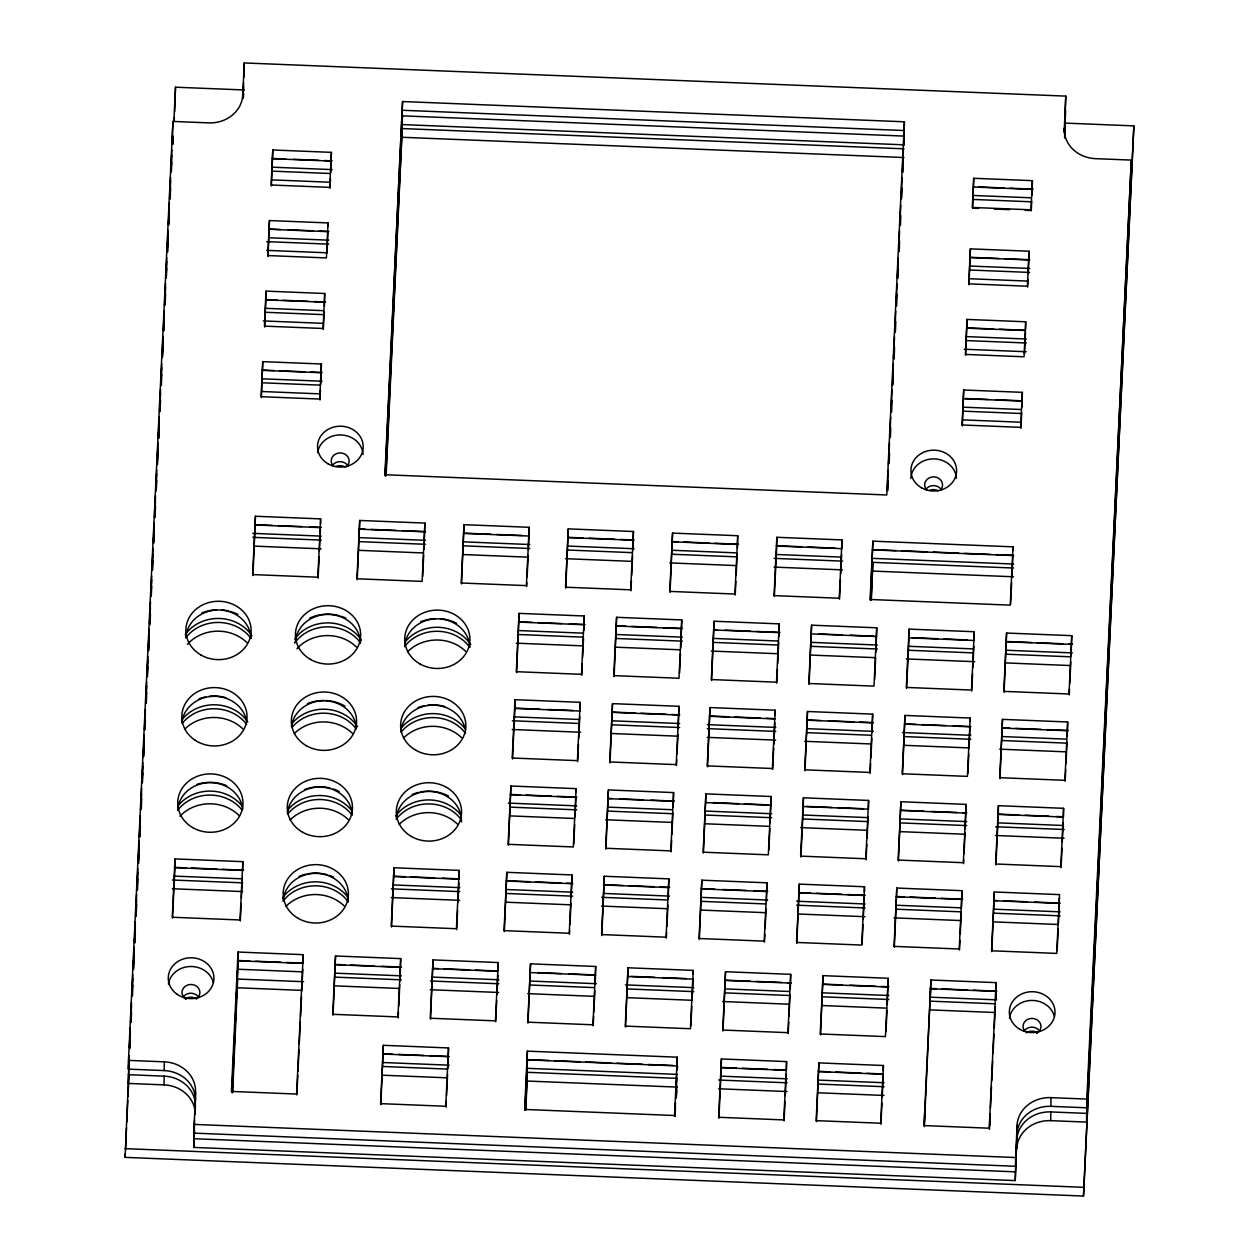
<?xml version="1.0" encoding="UTF-8"?>
<svg xmlns="http://www.w3.org/2000/svg" width="1259" height="1259" viewBox="0 0 1259 1259"><rect width="100%" height="100%" fill="white"/><g stroke="black" fill="none" stroke-linecap="round" stroke-linejoin="round"><path stroke-width="1.5" d="M1065.13 123.099L1133.871 125.884L1083.495 1196.05L125.129 1157.367L129.016 1065.744M129.032 1058.976L128.182 1083.432L164.032 1084.88A32.624 29.193 0.7 0 1 195.255 1113.444M194.783 1114.246L195.413 1101.043A32.624 29.193 0.7 0 0 164.205 1070.575L128.355 1069.127L128.465 1060.393L172.924 121.431L208.774 122.878A32.624 29.193 0.7 0 0 242.735 95.023L244.262 62.95L1065.775 96.109L1064.516 133.045M172.64 144.47L172.751 135.736L172.389 143.589M172.924 121.431L172.168 143.904M244.23 89.971L175.505 87.201L174.655 111.626M164.032 1084.88L164.142 1076.146L128.292 1074.698M164.205 1070.575L164.315 1061.841L128.465 1060.393M174.922 867.656L175.032 858.921L242.814 861.66L242.704 870.394L174.922 867.656L172.53 918.204M1016.737 1148.507A32.624 29.193 0.7 0 1 1050.714 1120.652L1086.564 1122.099L1086.659 1113.381L1050.824 1111.933A32.624 29.193 0.7 0 0 1016.847 1139.773L1015.226 1180.58L193.713 1147.421L194.531 1123.595M1015.226 1180.58L1016.926 1134.202A32.624 29.193 0.7 0 1 1050.887 1106.346L1086.737 1107.794L1086.832 1099.076L1050.997 1097.628A32.624 29.193 0.7 0 0 1017.02 1125.467L1015.399 1166.275L193.886 1133.116L195.523 1092.308A32.624 29.193 0.7 0 0 164.315 1061.841M195.255 1113.601L195.334 1106.614A32.624 29.193 0.7 0 0 164.142 1076.146M195.413 1101.043L195.523 1092.308M244.262 62.95L243.884 77.334M232.616 1092.765L237.699 979.046L303.576 981.705M238.03 952.04L237.92 960.774L303.104 963.403L303.199 954.668L238.03 952.04L231.436 1091.427L296.605 1094.055L303.199 954.668M232.364 1091.805L238.124 960.507L249.754 960.979M252.949 575.536L255.435 516.253L320.62 518.881L320.557 524.122M261.368 397.639L262.769 361.632L321.375 363.993L320.715 384.42M264.705 327.088L266.105 291.128L324.712 293.504L324.429 306.126M268.057 256.506L269.442 220.561L328.064 222.937L328.017 226.415M271.393 185.939L272.794 149.994L331.4 152.355L330.739 172.751M333.037 1015.258L335.523 955.974L400.708 958.603L399.953 980.95M357.226 579.738L359.728 520.455L424.897 523.083L423.953 549.317M380.847 1104.599L383.35 1045.316L448.519 1047.944L447.858 1068.34M386.135 475.115L402.25 128.56L904.088 148.814M402.298 124.578L402.408 115.844L904.23 136.098L904.135 144.832L402.298 124.578L385.789 476.217M385.175 475.603L402.581 101.538L904.418 121.793L903.553 146.233M391.518 927.033L394.004 867.766L459.189 870.394L459.094 877.381M430.531 1019.192L433.033 959.909L498.202 962.537L498.123 969.524M461.502 583.94L464.004 524.673L529.173 527.301L528.418 549.632M504.324 931.597L506.826 872.314L571.995 874.942L571.256 897.289M508.416 845.277L510.918 786.009L576.087 788.638L576.04 792.131M514.9 708.424L514.994 699.689L580.179 702.317L580.069 711.052L514.9 708.424L512.507 758.957M516.583 672.652L519.086 613.369L584.255 615.997L583.877 630.57M525.853 1110.202L527.348 1072.306L677.248 1078.365M525.459 1109.163L527.395 1051.139L677.295 1057.182L677.012 1069.804M528.025 1023.126L530.527 963.843L595.696 966.471L595.224 982.98M565.779 588.158L568.281 528.874L633.45 531.503L632.884 549.963M601.818 935.531L604.32 876.248L668.844 878.861L668.183 899.256M605.909 849.211L608.412 789.944L673.581 792.572L673.203 807.129M610.001 762.891L612.504 703.624L678.979 706.299L678.223 728.646M614.093 676.587L616.595 617.303L681.764 619.932L680.741 648.102M625.534 1027.061L628.021 967.778L693.205 970.406L693.158 973.899M670.056 592.359L672.558 533.092L737.727 535.72L737.428 548.342M677.358 1069.143L677.389 1065.649L677.216 1069.536M699.327 939.466L701.83 880.183L766.999 882.811L766.432 901.271M703.419 853.146L705.906 793.878L771.09 796.506L770.146 822.725M707.495 766.825L709.997 707.558L775.166 710.186L775.103 715.427M711.587 680.521L714.089 621.238L779.258 623.866L778.975 636.487M721.281 1067.695L721.391 1058.961L786.576 1061.589L786.466 1070.323L721.281 1067.695L718.889 1118.244M723.028 1030.995L725.53 971.712L790.699 974.34L790.322 988.913M776.724 546.028L776.834 537.294L842.003 539.922L841.893 548.656L776.724 546.028L774.332 596.577M796.821 943.4L799.323 884.117L864.492 886.745L864.429 891.986M803.305 806.531L803.415 797.813L868.584 800.441L868.474 809.175L803.305 806.531L800.913 857.08M805.005 770.76L807.491 711.492L872.676 714.121L872.109 732.581M809.081 684.455L811.583 625.172L876.752 627.8L875.918 652.083M816.414 1121.659L818.901 1062.895L883.409 1065.507L883.346 1070.732M820.522 1034.929L823.024 975.646L888.193 978.274L887.265 1004.509M870.394 600.449L872.896 541.165L1013.007 546.831L1012.976 550.325M871.354 600.244L872.833 562.348L1013.605 568.029M894.331 947.335L896.817 888.051L962.002 890.68L961.53 907.188M898.407 861.014L900.909 801.747L966.078 804.375L965.244 828.658M902.498 774.694L905.001 715.427L970.17 718.055L970.122 721.549M908.982 637.841L909.092 629.107L974.261 631.735L974.151 640.469L908.982 637.841L906.59 688.39M924.484 1122.871L924.594 1114.136M930.48 996.31L930.574 987.591M924.295 1126.679L930.936 980.006L996.121 982.634L995.649 998.954L995.759 990.219M962.301 425.935L963.702 389.991L1022.355 392.352L1021.978 406.925M965.653 355.368L967.038 319.424L1025.692 321.785L1025.613 328.772M968.989 284.802L970.39 248.857L1029.044 251.218L1028.288 273.565M972.609 208.396L973.726 178.29L1032.38 180.651L1032.002 195.208M989.653 1125.499L989.763 1116.764M991.809 951.678L994.327 891.986L1059.496 894.614L1056.71 953.409L991.541 950.781L994.327 891.986M998.308 814.4L998.403 805.681L1063.587 808.309L1063.477 817.044L998.308 814.4L995.916 864.949M999.992 778.644L1002.494 719.361L1067.663 721.989L1067.286 736.546M1004.084 692.324L1006.586 633.041L1071.755 635.669L1071.094 656.065M1016.926 1134.202L1017.02 1125.467M1050.714 1120.652L1050.824 1111.933M1050.887 1106.346L1050.997 1097.628M1064.201 131.676L1065.775 96.109M1065.602 110.414L1064.595 138.002M1058.457 922.941L1059.448 898.108M1083.495 1196.05L1133.871 125.884M1131.023 183.137L1131.133 174.403M1064.248 128.182A32.624 29.193 0.7 0 0 1095.456 158.65L1131.306 160.098L1086.659 1113.381M128.355 1069.127L129.016 1055.372M129.378 1047.519L130.306 1027.879M130.59 1021.978L131.518 1002.337M131.896 994.484L132.825 974.828M133.108 968.942L134.131 947.335M134.398 941.433L135.327 921.793M135.61 915.907L136.633 894.299M136.822 890.365L137.845 868.757M138.128 862.871L139.151 841.264M139.34 837.329L140.363 815.722M140.63 809.82L141.653 788.213M141.937 782.327L142.865 762.686M143.148 756.785L144.171 735.177M144.455 729.291L145.383 709.651M145.666 703.75L146.689 682.142M146.957 676.256L147.885 656.6M148.169 650.714L149.191 629.107M149.475 623.205L150.498 601.597M150.781 595.712L151.71 576.071M151.977 570.17L153 548.562M153.283 542.676L154.212 523.036M154.495 517.134L155.518 495.527M155.801 489.641L156.73 469.985M157.013 464.099L158.036 442.491M158.304 436.605L159.248 416.949M159.515 411.063L160.538 389.456M160.727 385.522L161.75 363.914M162.128 356.061L163.056 336.421M163.34 330.519L164.268 310.879M164.536 304.993L165.559 283.369M165.842 277.484L166.77 257.843M167.054 251.942L168.076 230.334M168.36 224.448L169.383 202.841M169.572 198.906L170.595 177.299M170.862 171.413L171.885 149.805M129.598 1047.205L130.338 1031.483M130.794 1021.663L131.55 1005.941M132.006 996.121L132.84 978.448M133.312 968.627L134.052 952.906M134.524 943.085L135.358 925.412M135.83 915.592L136.57 899.87M137.026 890.05L137.876 872.361M138.333 862.541L139.072 846.835M139.544 837.015L140.379 819.326M140.851 809.506L141.59 793.799M142.157 782.012L142.897 766.29M143.353 756.47L144.203 738.797M144.659 728.977L145.399 713.255M145.871 703.435L146.705 685.746M147.177 675.926L147.917 660.22M148.389 650.399L149.223 632.71M149.679 622.89L150.435 607.184M150.986 595.397L151.725 579.675M152.197 569.855L152.937 554.149M153.504 542.361L154.243 526.64M154.7 516.819L155.455 501.098M155.911 491.278L156.761 473.604M157.218 463.784L157.957 448.062M158.429 438.242L159.263 420.569M159.736 410.749L160.57 393.06M160.932 385.207L161.781 367.534M162.238 357.698L163.072 340.024M163.544 330.204L164.284 314.482M164.756 304.662L165.59 286.989M166.062 277.169L166.802 261.447M167.258 251.627L168.108 233.954M168.564 224.133L169.304 208.412M169.776 198.592L170.61 180.918M171.082 171.082L171.822 155.376M129.976 1048.574L130.322 1038.25M131.062 1022.528L131.534 1012.708M132.478 995.601L132.84 985.215M133.58 969.493L134.036 959.673M134.996 942.629L135.343 932.179M136.082 916.458L136.649 904.67M137.499 889.657L137.861 879.128M138.6 863.422L139.167 851.635M140.001 836.684L140.363 826.093M141.307 809.222L141.669 798.599M142.409 782.878L142.881 773.057M143.809 756.25L144.187 745.564M144.927 729.842L145.399 720.022M146.327 703.262L146.689 692.513M147.445 676.807L147.901 666.987M148.83 650.289L149.207 639.478M150.041 624.794L150.419 613.951M151.253 596.262L151.71 586.442M152.638 569.855L152.921 560.916M153.755 543.227L154.227 533.407M154.967 517.685L155.534 505.913M156.273 490.192L156.745 480.371M157.485 464.65L158.036 452.862M158.87 438.4L159.248 427.336M160.003 411.614L160.554 399.827M161.372 385.427L161.766 374.301M162.6 356.612L163.072 346.792M163.812 331.07L164.268 321.25M165.181 304.977L165.574 293.756M166.314 278.034L166.786 268.214M167.699 252.005L168.092 240.721M168.832 224.999L169.304 215.179M170.201 199.032L170.595 187.685M171.35 171.964L171.806 162.143M172.798 144.093L173.081 138.207M173.915 120.549L175.505 87.201M125.129 1157.367L125.318 1153.449M125.507 1149.53L126.514 1127.938M126.797 1122.052L127.82 1100.476M128.009 1096.558L129.032 1074.966M174.183 121.446L174.371 117.512M175.032 858.921L172.263 917.244L240.044 919.983L242.814 861.66M193.886 1133.116L194.516 1119.912M242.908 98.092L243.617 83M194.988 1114.168L195.334 1106.614M243.097 98.013L243.632 86.698M193.713 1147.421L194.516 1130.44M243.443 97.305L243.617 93.528M255.435 516.253L252.681 574.576L317.85 577.204L320.62 518.881M262.769 361.632L261.101 396.695L319.723 399.056L321.375 363.993M266.105 291.128L264.453 326.128L323.059 328.489L324.712 293.504M269.442 220.561L267.789 255.561L326.396 257.922L328.064 222.937M272.794 149.994L271.126 184.994L329.748 187.355L331.4 152.355M231.876 1092.529L238.124 960.507M240.312 920.943L241.13 903.443M241.413 897.604L242.326 878.168M319.975 400L320.447 390.259M323.327 329.449L324.145 311.949M326.947 253.043L327.954 231.656L269.332 229.295M330 188.315L330.472 178.589M318.118 578.164L319.125 556.777M319.408 550.938L320.416 529.551M296.872 1094.937L297.801 1075.296M297.99 1071.378L299.012 1049.786M299.28 1043.9L300.303 1022.292M300.586 1016.406L301.515 996.782M301.798 990.88L302.821 969.288M335.523 955.974L332.769 1014.298L397.938 1016.926L400.708 958.603M359.728 520.455L356.958 578.778L422.127 581.406L424.897 523.083M402.581 101.538L384.908 474.737L886.745 494.976L904.418 121.793M385.38 475.288L402.408 115.844M383.35 1045.316L380.58 1103.639L445.749 1106.268L448.519 1047.944M394.004 867.766L391.25 926.089L456.419 928.717L459.189 870.394M398.206 1017.886L398.474 1012.047M398.757 1006.224L399.764 984.837M422.662 576.528L423.685 555.156M433.033 959.909L430.263 1018.232L495.448 1020.86L498.202 962.537M464.004 524.673L461.235 582.996L526.404 585.624L529.173 527.301M446.016 1107.228L446.3 1101.389M446.567 1095.566L447.574 1074.179M456.687 929.677L457.599 910.226M457.977 902.451L458.89 883.015M495.7 1021.82L496.707 1000.433M496.99 994.594L497.919 975.158M506.826 872.314L504.056 930.637L569.241 933.265L571.995 874.942M510.918 786.009L508.148 844.317L573.317 846.961L576.087 788.638M514.994 699.689L512.24 758.012L577.409 760.641L580.179 702.317M519.086 613.369L516.332 671.692L581.501 674.32L584.255 615.997M526.671 586.568L526.86 582.681M527.128 576.858L528.151 555.471M530.527 963.843L527.773 1022.166L592.942 1024.795L595.696 966.471M527.395 1051.139L524.641 1109.447L674.541 1115.505L677.295 1057.182M524.893 1110.407L527.49 1059.606L548.908 1060.471M525.585 1109.242L527.348 1072.306M568.281 528.874L565.511 587.198L630.68 589.826L633.45 531.503M569.493 934.225L569.682 930.338M569.965 924.499L570.972 903.112M573.774 844.018L574.686 824.582M575.064 816.808L575.977 797.356L510.808 794.728M577.676 761.601L578.495 744.1M578.778 738.262L579.785 716.875M581.768 675.28L582.319 663.619M582.587 657.78L583.515 638.344M593.194 1025.755L593.666 1016.029M593.839 1012.142L594.862 990.754M604.32 876.248L601.566 934.571L666.09 937.184L668.844 878.861M608.412 789.944L605.658 848.251L670.827 850.895L673.581 792.572M612.504 703.624L609.734 761.947L676.209 764.622L678.979 706.299M616.595 617.303L613.825 675.627L678.994 678.255L681.764 619.932M630.948 590.786L631.404 581.06M631.688 575.237L632.6 555.786M628.021 967.778L625.267 1026.101L690.436 1028.729L693.205 970.406M672.558 533.092L669.788 591.4L734.957 594.043L737.727 535.72M666.341 938.128L666.625 932.305M666.892 926.467L667.915 905.079M671.078 851.839L671.645 840.178M671.913 834.339L672.92 812.968M679.53 673.376L680.458 653.94M676.476 765.582L676.76 759.744M677.027 753.921L677.956 734.469M674.793 1116.465L675.438 1102.853M675.721 1097.014L676.728 1075.627M674.997 1116.198L675.469 1106.472M675.926 1096.762L676.744 1079.262M676.177 1097.722L676.744 1086.045M676.319 1097.801L676.681 1090.026M690.892 1025.802L691.805 1006.35M692.088 1000.527L693.095 979.14L627.926 976.512M701.83 880.183L699.06 938.506L764.229 941.134L766.999 882.811M705.906 793.878L703.152 852.186L768.32 854.83L771.09 796.506M709.997 707.558L707.243 765.881L772.412 768.509L775.166 710.186M714.089 621.238L711.319 679.561L776.504 682.189L779.258 623.866M735.225 594.988L735.87 581.39M736.153 575.552L737.16 554.165M721.391 1058.961L718.637 1117.284L783.806 1119.912L786.576 1061.589M725.53 971.712L722.76 1030.035L787.945 1032.663L790.699 974.34M776.834 537.294L774.065 595.617L839.249 598.245L842.003 539.922M764.496 942.094L764.874 934.32M765.142 928.481L766.07 909.045M768.856 849.951L769.878 828.564M772.68 769.469L773.687 748.082M773.876 744.195L774.883 722.808M776.756 683.149L777.401 669.536M777.684 663.713L778.692 642.326M784.074 1120.872L784.986 1101.42M785.27 1095.598L786.277 1074.21M788.197 1033.623L788.748 1021.962M789.031 1016.123L790.038 994.736M799.323 884.117L796.569 942.44L861.738 945.068L864.492 886.745M803.415 797.813L800.645 856.12L865.83 858.764L868.584 800.441M807.491 711.492L804.737 769.816L869.906 772.444L872.676 714.121M811.583 625.172L808.829 683.495L873.998 686.124L876.752 627.8M839.501 599.205L840.43 579.754M840.697 573.931L841.626 554.479M818.901 1062.895L816.162 1120.636L880.686 1123.233L883.409 1065.507M823.024 975.646L820.27 1033.969L885.439 1036.598L888.193 978.274M872.896 541.165L870.126 599.489L1010.253 605.138L1013.007 546.831M871.086 599.284L872.833 562.348M862.085 944.077L863.013 924.641M863.281 918.818L864.304 897.431M866.082 859.708L866.821 844.159M867.105 838.321L868.112 816.949M870.174 773.404L870.63 763.678M870.913 757.839L871.826 738.404M874.627 679.309L875.635 657.922M887.28 489.971L888.209 470.331M888.492 464.429L889.515 442.822M889.798 436.936L890.727 417.296M891.01 411.394L892.033 389.786M892.426 385.553L893.229 364.26M893.512 358.374L894.535 336.767M894.929 332.518L895.747 311.225M896.03 305.339L897.053 283.731M897.321 277.83L898.265 258.189M898.753 251.989L899.556 230.696M899.839 224.81L900.767 205.17M901.051 199.268L902.074 177.661M902.357 171.775L903.38 150.167M887.894 490.569L888.224 480.702M889.2 463.076L889.531 453.209M890.412 437.534L890.742 427.667M891.624 412.008L892.033 400.173M892.914 384.499L893.245 374.631M894.126 358.972L894.551 347.138M895.432 331.479L895.763 321.612M896.644 305.937L897.053 294.102M897.935 278.444L898.265 268.576M899.241 250.95L899.571 241.067M900.453 225.408L900.783 215.541M901.759 197.915L902.089 188.047M902.971 172.373L903.285 162.505M880.938 1124.271L881.945 1103.104M882.213 1097.329L883.22 1076.162M885.974 1031.719L886.981 1010.332M896.817 888.051L894.063 946.375L959.232 949.003L962.002 890.68M900.909 801.747L898.155 860.054L963.324 862.698L966.078 804.375M905.001 715.427L902.231 773.75L967.416 776.378L970.17 718.055M909.092 629.107L906.323 687.43L971.492 690.058L974.261 631.735M930.936 980.006L924.043 1125.577L989.228 1128.206L996.121 982.634M963.702 389.991L962.049 424.975L1020.703 427.352L1022.355 392.352M967.038 319.424L965.385 354.409L1024.039 356.785L1025.692 321.785M970.39 248.857L968.722 283.842L1027.391 286.218L1029.044 251.218M973.726 178.29L972.341 207.452L1030.995 209.812L1032.38 180.651M959.5 949.963L959.956 940.237M960.239 934.414L961.246 913.027M963.591 863.643L963.764 859.755M964.048 853.932L965.055 832.545M967.856 773.451L968.769 753.999M969.052 748.176L970.059 726.789L904.891 724.161M971.759 691.018L972.593 673.518M972.861 667.695L973.884 646.308M998.403 805.681L995.649 863.989L1060.818 866.633L1063.587 808.309M1002.494 719.361L999.74 777.684L1064.909 780.312L1067.663 721.989M1006.586 633.041L1003.816 691.364L1069.001 693.992L1071.755 635.669M1010.599 604.163L1011.622 582.775M1011.89 576.937L1012.913 555.549L872.786 549.9M1020.955 428.312L1021.694 412.747M1024.496 353.842L1025.503 332.47M1027.643 287.162L1028.021 279.388M1031.263 210.772L1031.719 201.047M989.48 1129.307L990.204 1113.822M990.487 1107.983L991.494 1086.564M991.777 1080.726L992.69 1061.258M993.068 1053.468L993.981 1033.985M994.264 1028.147L995.287 1006.728M1057.167 950.388L1058.189 928.827M1061.085 867.577L1061.998 848.141M1062.281 842.302L1063.194 822.867M1065.177 781.272L1065.728 769.595M1065.995 763.772L1067.018 742.385M1069.253 694.952L1069.536 689.114M1069.804 683.291L1070.827 661.904M1086.832 1099.076L1131.306 160.098M402.471 110.273L904.308 130.527M402.14 137.278L903.978 157.532M272.18 158.445L285.73 158.996M293.489 159.295L318.653 160.318M324.46 160.554L332.203 160.869M978.935 186.962L1004.131 187.984M1009.938 188.22L1033.183 189.149M272.684 158.728L331.29 161.089M973.616 187.009L1032.27 189.385M272.07 167.179L332.108 169.603M973.018 195.46L1031.137 197.805M272.023 171.145L330.126 173.49M972.971 199.441L1031.09 201.786M271.913 179.88L330.015 182.225M972.861 208.176L978.668 208.396M994.169 209.025L1009.671 209.655M1025.172 210.284L1030.995 210.521M268.844 229.012L280.458 229.484M288.201 229.799L313.381 230.806M319.188 231.042L328.867 231.436M969.776 257.292L998.843 258.473M1004.651 258.709L1029.846 259.716M970.28 257.591L1028.933 259.952M268.734 237.746L328.756 240.17M969.682 266.027L1029.736 268.45M266.751 241.634L328.709 244.136M969.619 270.008L1029.689 272.432M266.64 250.368L326.663 252.791M969.524 278.743L1027.643 281.087M265.492 299.579L277.122 300.051M282.929 300.287L308.093 301.294M313.916 301.53L325.53 302.003M968.376 327.938L993.571 328.961M999.378 329.197L1024.574 330.204M265.995 299.862L324.617 302.223M966.943 328.158L1025.597 330.519M265.397 308.313L323.484 310.658M966.33 336.594L1026.4 339.017M265.334 312.279L323.437 314.624M966.283 340.575L1026.353 342.999M263.304 320.935L323.327 323.358M964.237 349.231L1026.242 351.733M262.155 370.067L273.77 370.539M279.592 370.775L304.757 371.798M310.564 372.034L322.194 372.491M262.659 370.366L321.265 372.727M965.039 398.505L988.284 399.449M996.042 399.764L1021.222 400.787M963.591 398.725L1022.245 401.086M262.045 378.802L322.084 381.225M962.993 407.161L1021.112 409.505M261.998 382.783L320.101 385.128M962.946 411.142L1021.065 413.487M261.903 391.518L319.991 393.862M962.836 419.877L1020.97 422.221M254.9 524.704L272.495 525.412M278.349 525.648L301.814 526.592M309.635 526.907L321.375 527.379M359.177 528.906L365.031 529.142M370.901 529.378L396.317 530.401M402.188 530.637L425.652 531.597M465.405 533.202L490.821 534.225M496.691 534.461L522.107 535.484M567.73 537.325L583.373 537.955M589.228 538.191L614.644 539.214M620.514 539.45L634.206 540.001M672.007 541.527L677.861 541.763M683.731 542L709.147 543.038M715.018 543.274L738.482 544.218M776.284 545.745L801.7 546.768M807.57 547.004L834.937 548.106M872.361 549.616L895.936 550.576M901.822 550.812L927.348 551.835M933.234 552.072L958.76 553.11M964.646 553.346L990.172 554.369M996.074 554.605L1013.747 555.329M255.341 524.987L320.51 527.615M359.618 529.189L424.787 531.817M463.894 533.407L529.063 536.035M568.171 537.609L633.34 540.237M672.448 541.811L737.617 544.455M252.823 533.36L321.265 536.114M359.067 537.64L425.542 540.316M463.343 541.842L529.819 544.533M567.62 546.06L634.095 548.735M671.897 550.262L736.421 552.874M776.173 554.479L840.697 557.076M872.267 558.351L1013.637 564.048M252.776 537.325L321.218 540.095M359.02 541.622L425.495 544.297M463.296 545.824L529.771 548.499M567.573 550.026L632.097 552.638M671.85 554.243L736.373 556.84M774.175 558.366L842.601 561.136M254.633 546.138L321.108 548.814M358.909 550.34L423.433 552.953M463.186 554.558L527.71 557.155M565.511 558.681L631.987 561.372M669.788 562.899L736.263 565.574M774.065 567.101L842.491 569.855M872.739 571.082L1013.511 576.764M518.535 621.82L532.227 622.371M538.097 622.607L561.545 623.551M569.367 623.866L585.01 624.495M616.044 625.754L625.817 626.148M631.672 626.384L657.104 627.407M662.958 627.643L682.52 628.43M713.538 629.689L717.441 629.846M725.263 630.161L750.679 631.184M756.549 631.42L780.013 632.364M818.854 633.938L842.318 634.882M850.14 635.197L873.604 636.141M912.445 637.715L937.861 638.738M943.731 638.974L967.195 639.918M1006.035 641.492L1031.451 642.515M1037.322 642.751L1062.738 643.774M1068.608 644.026L1072.511 644.183M518.976 622.103L584.16 624.732M616.485 626.038L681.654 628.666M713.979 629.972L779.148 632.6M811.473 633.907L876.657 636.535M1006.476 641.775L1071.645 644.403M518.425 630.554L582.948 633.151M615.934 634.489L682.409 637.164M713.428 638.423L777.952 641.02M810.922 642.358L877.413 645.033M908.431 646.292L972.955 648.889M1005.925 650.226L1072.4 652.902M518.378 634.52L582.901 637.133M615.887 638.455L682.362 641.146M713.381 642.389L777.905 645.001M810.875 646.323L877.35 649.014M908.384 650.258L972.908 652.87M1005.878 654.192L1070.402 656.805M516.316 643.176L582.791 645.867M615.777 647.189L680.301 649.801M711.319 651.045L777.794 653.736M810.78 655.058L875.288 657.67M906.323 658.913L974.749 661.683M1005.768 662.926L1070.292 665.539M516.41 708.219L539.875 709.163M547.696 709.478L573.113 710.501M611.905 712.075L635.181 713.003M640.988 713.239L666.2 714.262M672.023 714.498L679.781 714.813M709.447 716.009L729.008 716.796M734.863 717.032L760.279 718.055M766.149 718.291L773.97 718.606M806.956 719.943L820.632 720.494M828.453 720.809L853.87 721.832M859.74 722.068L873.431 722.619M904.45 723.878L916.174 724.35M922.044 724.586L945.509 725.53M953.331 725.845L970.925 726.553M1001.944 727.812L1009.765 728.127M1015.635 728.363L1041.051 729.386M1046.921 729.622L1068.419 730.488M612.393 712.358L678.869 715.033M709.887 716.292L775.072 718.92M807.397 720.227L872.566 722.855M1002.384 728.095L1067.569 730.724M514.349 716.859L578.872 719.471M611.795 720.793L679.671 723.532M707.385 724.649L775.812 727.419M806.846 728.662L873.321 731.353M902.388 732.533L970.815 735.287M1001.834 736.546L1066.357 739.143M512.334 720.762L578.81 723.453M611.748 724.775L679.624 727.513M707.338 728.631L775.764 731.4M806.799 732.644L871.322 735.256M904.292 736.578L970.768 739.269M1001.786 740.512L1066.31 743.125M512.24 729.496L580.667 732.25M611.638 733.509L677.578 736.169M707.228 737.365L775.67 740.119M804.737 741.299L871.212 743.975M904.182 745.312L968.706 747.909M999.725 749.168L1066.2 751.843M510.367 794.445L520.14 794.838M526.01 795.074L551.426 796.113M557.281 796.349L576.842 797.136M607.861 798.379L611.78 798.536M619.601 798.851L643.05 799.811M650.872 800.126L674.336 801.07M713.176 802.628L738.608 803.667M744.462 803.903L767.927 804.847M806.767 806.405L832.183 807.444M838.053 807.68L863.469 808.703M900.358 810.182L923.823 811.142M931.644 811.457L957.06 812.48M962.93 812.716L966.833 812.873M997.868 814.117L1019.365 814.998M1025.235 815.234L1048.7 816.178M1056.521 816.493L1062.376 816.729M608.302 798.662L673.486 801.291M705.811 802.597L770.98 805.241M900.799 810.466L965.983 813.109M508.306 803.1L576.732 805.87M607.751 807.113L672.275 809.726M705.26 811.048L771.736 813.739M802.754 814.982L867.278 817.595M900.248 818.917L966.723 821.608M997.757 822.851L1062.281 825.463M510.21 807.161L576.685 809.836M607.704 811.095L672.227 813.692M705.213 815.029L771.688 817.705M802.707 818.964L867.231 821.56M900.201 822.898L966.676 825.574M995.743 826.754L1064.185 829.508M510.1 815.895L574.623 818.492M605.642 819.751L672.117 822.426M705.103 823.764L769.627 826.36M800.645 827.619L867.121 830.295M900.106 831.632L964.614 834.229M995.649 835.488L1064.075 838.242M174.387 867.372L185.923 867.829M191.698 868.065L216.721 869.072M222.481 869.308L243.648 870.174M393.453 876.217L405.193 876.689M411.063 876.925L434.512 877.869M442.334 878.184L457.977 878.813M506.275 880.765L529.74 881.709M535.61 881.945L561.026 882.968M566.88 883.204L572.751 883.44M603.722 884.699L623.111 885.486M628.933 885.706L654.145 886.729M659.952 886.966L669.646 887.359M701.279 888.634L714.955 889.184M722.776 889.499L746.241 890.443M754.062 890.758L767.754 891.309M798.773 892.568L810.513 893.04M816.367 893.276L841.783 894.299M847.653 894.535L865.248 895.243M896.266 896.502L904.088 896.817M909.958 897.053L935.374 898.076M941.244 898.312L962.757 899.194M993.776 900.437L997.679 900.594M1003.549 900.83L1027.014 901.774M1034.835 902.089L1060.251 903.128M393.91 876.5L459.079 879.128M506.716 881.048L571.885 883.676M604.226 884.983L668.734 887.579M701.719 888.917L766.888 891.545M799.213 892.851L864.398 895.479M896.723 896.786L961.892 899.414M994.217 900.72L1059.386 903.348M174.277 876.107L241.618 878.813M393.359 884.935L459.834 887.626M506.165 889.499L572.64 892.175M603.612 893.434L669.536 896.093M701.169 897.368L767.644 900.043M796.711 901.224L865.138 903.978M896.172 905.237L960.696 907.833M993.666 909.171L1060.141 911.846M172.373 880.01L242.751 882.842M391.344 888.838L459.787 891.608M506.118 893.465L572.593 896.156M601.629 897.321L667.553 899.98M701.121 901.334L765.645 903.946M796.664 905.19L865.09 907.959M896.125 909.203L960.633 911.815M993.619 913.153L1060.094 915.828M172.263 888.728L242.641 891.577M391.25 897.573L459.677 900.327M506.008 902.199L570.532 904.812M601.519 906.055L667.443 908.715M701.011 910.068L765.535 912.681M798.505 914.003L864.996 916.694M894.063 917.858L960.538 920.549M993.508 921.871L1058.032 924.484M255.577 961.215L280.757 962.238M286.564 962.474L302.066 963.088M334.973 964.425L344.761 964.819M350.616 965.055L374.08 965.999M381.902 966.314L401.464 967.101M432.482 968.36L438.337 968.596M444.207 968.832L469.623 969.855M475.493 970.091L497.006 970.957M537.798 972.609L561.262 973.553M569.084 973.868L594.5 974.891M631.389 976.386L654.853 977.33M662.675 977.645L686.139 978.589M724.979 980.163L750.395 981.186M756.266 981.422L781.682 982.445M787.536 982.681L791.455 982.838M822.473 984.097L842.035 984.884M849.856 985.199L875.273 986.222M881.127 986.458L888.948 986.773M930.385 988.457L936.255 988.693M942.125 988.929L967.541 989.952M973.412 990.188L996.86 991.132M335.429 964.709L400.598 967.337M432.923 968.643L498.092 971.271M530.417 972.577L595.601 975.206M725.42 980.446L790.589 983.074M822.914 984.381L888.099 987.009M930.826 988.74L996.011 991.368M238.03 969.241L301.971 971.822M334.878 973.16L401.353 975.835M432.372 977.094L498.847 979.77M529.866 981.029L596.341 983.704M625.408 984.884L693.851 987.638M724.869 988.897L789.393 991.494M822.363 992.832L888.854 995.507M930.291 997.175L996.766 999.866M334.831 977.126L401.306 979.817M430.373 980.981L498.8 983.751M529.819 984.994L594.342 987.607M627.328 988.929L693.803 991.62M724.822 992.863L789.346 995.476M822.316 996.798L888.791 999.489M930.228 1001.157L994.752 1003.753M334.721 985.86L399.245 988.457M430.263 989.716L498.69 992.47M527.757 993.65L594.232 996.341M627.218 997.663L691.742 1000.276M722.76 1001.519L789.236 1004.21M822.221 1005.532L886.729 1008.144M930.133 1009.891L994.657 1012.488M237.589 987.78L301.53 990.361M382.799 1053.767L392.572 1054.161M398.442 1054.397L423.858 1055.42M429.712 1055.656L449.274 1056.443M554.747 1060.707L580.053 1061.73M585.907 1061.966L611.213 1062.989M617.052 1063.226L642.358 1064.248M648.196 1064.485L673.502 1065.492M720.84 1067.412L736.484 1068.041M742.354 1068.277L767.77 1069.3M773.64 1069.536L785.364 1070.008M818.303 1071.346L829.933 1071.818M835.74 1072.039L860.951 1073.061M866.774 1073.297L882.276 1073.927M383.24 1054.051L448.409 1056.679M527.285 1059.858L677.185 1065.917M818.791 1071.629L883.314 1074.226M382.689 1062.502L449.164 1065.177M527.395 1068.34L677.295 1074.383M720.746 1076.146L787.221 1078.821M818.193 1080.08L884.117 1082.74M382.642 1066.467L447.165 1069.08M718.732 1080.033L787.174 1082.803M818.145 1084.046L884.07 1086.706M382.531 1075.202L447.055 1077.814M527.238 1081.04L677.137 1087.099M718.621 1088.767L787.064 1091.537M818.035 1092.781L883.96 1095.44M193.996 1124.397L1015.509 1157.54M193.823 1138.703L1015.336 1171.846M125.239 1148.649L1083.606 1187.316M294.685 643.034A39.139 35.032 0.7 0 1 360.342 642.609M296.951 648.778A39.139 35.032 0.7 0 1 356.439 647M186.285 637.101A39.139 35.032 0.7 0 1 250.793 638.187M187.418 644.356A39.139 35.032 0.7 0 1 246.906 642.578M291.883 727.655A39.139 35.032 0.7 0 1 356.391 729.103M294.354 733.525A39.139 35.032 0.7 0 1 352.52 733.478M283.558 900.468A39.139 35.032 0.7 0 1 348.066 901.554M286.013 906.323A39.139 35.032 0.7 0 1 344.179 905.945M290.105 820.002A39.139 35.032 0.7 0 1 348.271 819.625M287.65 814.148A39.139 35.032 0.7 0 1 352.158 815.234M399.166 824.409A39.139 35.032 0.7 0 1 457.332 824.031M396.727 818.555A39.139 35.032 0.7 0 1 461.235 819.64M407.554 651.784A39.139 35.032 0.7 0 1 465.72 651.407M405.099 645.93A39.139 35.032 0.7 0 1 469.607 647.016M184.601 729.307A39.139 35.032 0.7 0 1 242.767 728.835M182.146 723.469A39.139 35.032 0.7 0 1 246.67 724.444M403.462 738.089A39.139 35.032 0.7 0 1 461.628 737.727M401.007 732.25A39.139 35.032 0.7 0 1 465.531 733.336M179.943 816.21A39.139 35.032 0.7 0 1 239.478 815.958M177.582 810.403A39.139 35.032 0.7 0 1 242.09 810.119M929.284 490.475A8.97 8.026 0.7 0 1 938.238 490.837M335.885 466.522A8.97 8.026 0.7 0 1 344.84 466.884M185.561 998.67A8.97 8.026 0.7 0 1 196.483 999.016M1026.29 1032.852A8.97 8.026 0.7 0 1 1037.211 1032.71M1009.435 1018.169A22.835 20.427 0.7 0 1 1031.058 1000.449A22.835 20.427 0.7 0 1 1054.365 1016.469M317.614 452.673A22.835 20.427 0.7 0 1 341.22 434.953A22.835 20.427 0.7 0 1 363.064 454.515M910.839 478.53A22.835 20.427 0.7 0 1 933.47 458.89A22.835 20.427 0.7 0 1 956.462 478.326M168.407 984.05A22.835 20.427 0.7 0 1 190.203 966.503A22.835 20.427 0.7 0 1 213.353 982.712M287.351 813.031A32.624 29.193 0.7 0 1 320.085 787.048A32.624 29.193 0.7 0 1 352.252 813.739M396.255 819.326A32.624 29.193 0.7 0 1 430.232 791.486A32.624 29.193 0.7 0 1 461.439 821.954M400.708 731.117A32.624 29.193 0.7 0 1 431.318 705.182A32.624 29.193 0.7 0 1 464.964 728.064M177.802 808.608A32.624 29.193 0.7 0 1 210.536 782.626A32.624 29.193 0.7 0 1 242.719 809.317M283.102 901.239A32.624 29.193 0.7 0 1 316.009 873.368A32.624 29.193 0.7 0 1 348.287 901.963M185.813 637.872A32.624 29.193 0.7 0 1 218.72 610.001A32.624 29.193 0.7 0 1 251.013 638.596M404.643 646.701A32.624 29.193 0.7 0 1 437.55 618.83A32.624 29.193 0.7 0 1 469.827 647.441M181.91 722.162A32.624 29.193 0.7 0 1 213.7 696.321A32.624 29.193 0.7 0 1 246.575 721.218M291.427 726.711A32.624 29.193 0.7 0 1 324.161 700.744A32.624 29.193 0.7 0 1 356.344 727.419M295.361 642.295A32.624 29.193 0.7 0 1 328.269 614.423A32.624 29.193 0.7 0 1 360.546 643.019M299.012 876.358A39.139 35.032 0.7 0 1 305.449 874.281M307.102 873.919A39.139 35.032 0.7 0 1 327.34 874.737M328.945 875.225A39.139 35.032 0.7 0 1 333.651 877.082M304.678 789.44A39.139 35.032 0.7 0 1 329.795 787.992M333.037 788.905A39.139 35.032 0.7 0 1 339.238 791.502M412.181 794.46A39.139 35.032 0.7 0 1 418.618 792.367M420.254 792.005A39.139 35.032 0.7 0 1 448.314 795.908M196.813 784.436A39.139 35.032 0.7 0 1 226.746 785.71M199.142 698.729A39.139 35.032 0.7 0 1 205.658 696.888M209.01 696.353A39.139 35.032 0.7 0 1 225.896 697.675M307.416 703.639A39.139 35.032 0.7 0 1 324.004 700.476M325.688 700.523A39.139 35.032 0.7 0 1 344.982 706.11M420.553 621.836A39.139 35.032 0.7 0 1 435.409 618.594M440.508 618.704A39.139 35.032 0.7 0 1 456.687 623.284M309.761 618.09A39.139 35.032 0.7 0 1 319.361 614.974M321.014 614.675A39.139 35.032 0.7 0 1 339.6 615.793M341.205 616.281A39.139 35.032 0.7 0 1 345.91 618.138M201.739 613.007A39.139 35.032 0.7 0 1 216.595 609.765M221.694 609.875A39.139 35.032 0.7 0 1 228.43 610.945M230.067 611.37A39.139 35.032 0.7 0 1 237.872 614.455M418.035 707.527A39.139 35.032 0.7 0 1 424.551 705.701M427.903 705.182A39.139 35.032 0.7 0 1 444.789 706.519M333.588 466.365A8.97 8.026 0.7 0 1 334.123 455.018A8.97 8.026 0.7 0 1 346.792 455.538A8.97 8.026 0.7 0 1 346.256 466.869M926.986 490.302A8.97 8.026 0.7 0 1 926.97 479.459A8.97 8.026 0.7 0 1 939.041 478.53A8.97 8.026 0.7 0 1 941.165 489.216M186.143 999.268A8.97 8.026 0.7 0 1 183.83 987.607A8.97 8.026 0.7 0 1 197.002 986.584A8.97 8.026 0.7 0 1 197.018 998.418M1024.322 1030.57A8.97 8.026 0.7 0 1 1027.391 1019.554A8.97 8.026 0.7 0 1 1039.698 1022.324A8.97 8.026 0.7 0 1 1036.645 1033.324M291.931 723.673A39.139 35.032 0.7 0 1 357.509 726.695M185.199 634.63A39.139 35.032 0.7 0 1 251.942 635.764M294.732 639.053A39.139 35.032 0.7 0 1 361.475 640.186M405.146 641.948A39.139 35.032 0.7 0 1 470.756 644.592M182.209 719.487A39.139 35.032 0.7 0 1 247.803 722.021M401.054 728.269A39.139 35.032 0.7 0 1 465.578 729.354M177.629 806.421A39.139 35.032 0.7 0 1 242.137 806.138M287.697 810.166A39.139 35.032 0.7 0 1 352.205 811.252M395.641 816.084A39.139 35.032 0.7 0 1 461.282 815.659M282.472 897.997A39.139 35.032 0.7 0 1 348.129 897.573M332.502 465.358A8.97 8.026 0.7 0 1 348.035 465.987M925.916 489.295A8.97 8.026 0.7 0 1 941.433 489.924M183.279 996.908A8.97 8.026 0.7 0 1 198.796 997.537M1024.055 1031.263A8.97 8.026 0.7 0 1 1039.588 1031.058M1019.947 1029.358A22.835 20.427 0.7 0 0 1054.995 1013.054A22.835 20.427 0.7 0 0 1021.616 993.996A22.835 20.427 0.7 0 0 1019.947 1029.358M328.127 463.863A22.835 20.427 0.7 0 0 363.174 447.559A22.835 20.427 0.7 0 0 329.795 428.501A22.835 20.427 0.7 0 0 328.127 463.863M921.651 487.878A22.835 20.427 0.7 0 0 956.588 471.37A22.835 20.427 0.7 0 0 923.067 452.516A22.835 20.427 0.7 0 0 921.651 487.878M177.078 994.28A22.835 20.427 0.7 0 0 213.731 981.076A22.835 20.427 0.7 0 0 182.555 959.232A22.835 20.427 0.7 0 0 177.078 994.28M302.396 832.105A32.624 29.193 0.7 0 0 352.457 808.829A32.624 29.193 0.7 0 0 304.788 781.603A32.624 29.193 0.7 0 0 302.396 832.105M415.753 750.207A32.624 29.193 0.7 0 0 465.83 726.915A32.624 29.193 0.7 0 0 418.145 699.689A32.624 29.193 0.7 0 0 415.753 750.207M411.457 836.511A32.624 29.193 0.7 0 0 461.534 813.22A32.624 29.193 0.7 0 0 413.849 785.994A32.624 29.193 0.7 0 0 411.457 836.511M298.304 918.425A32.624 29.193 0.7 0 0 348.381 895.133A32.624 29.193 0.7 0 0 300.696 867.907A32.624 29.193 0.7 0 0 298.304 918.425M192.847 827.682A32.624 29.193 0.7 0 0 242.924 804.407A32.624 29.193 0.7 0 0 195.239 777.181A32.624 29.193 0.7 0 0 192.847 827.682M201.031 655.058A32.624 29.193 0.7 0 0 251.092 631.766A32.624 29.193 0.7 0 0 203.407 604.54A32.624 29.193 0.7 0 0 201.031 655.058M419.845 663.886A32.624 29.193 0.7 0 0 469.922 640.611A32.624 29.193 0.7 0 0 422.237 613.385A32.624 29.193 0.7 0 0 419.845 663.886M195.066 740.213A32.624 29.193 0.7 0 0 246.843 720.117A32.624 29.193 0.7 0 0 201.377 689.995A32.624 29.193 0.7 0 0 195.066 740.213M306.472 745.784A32.624 29.193 0.7 0 0 356.549 722.509A32.624 29.193 0.7 0 0 308.864 695.283A32.624 29.193 0.7 0 0 306.472 745.784M310.564 659.48A32.624 29.193 0.7 0 0 360.641 636.188A32.624 29.193 0.7 0 0 312.956 608.963A32.624 29.193 0.7 0 0 310.564 659.48"/></g></svg>
